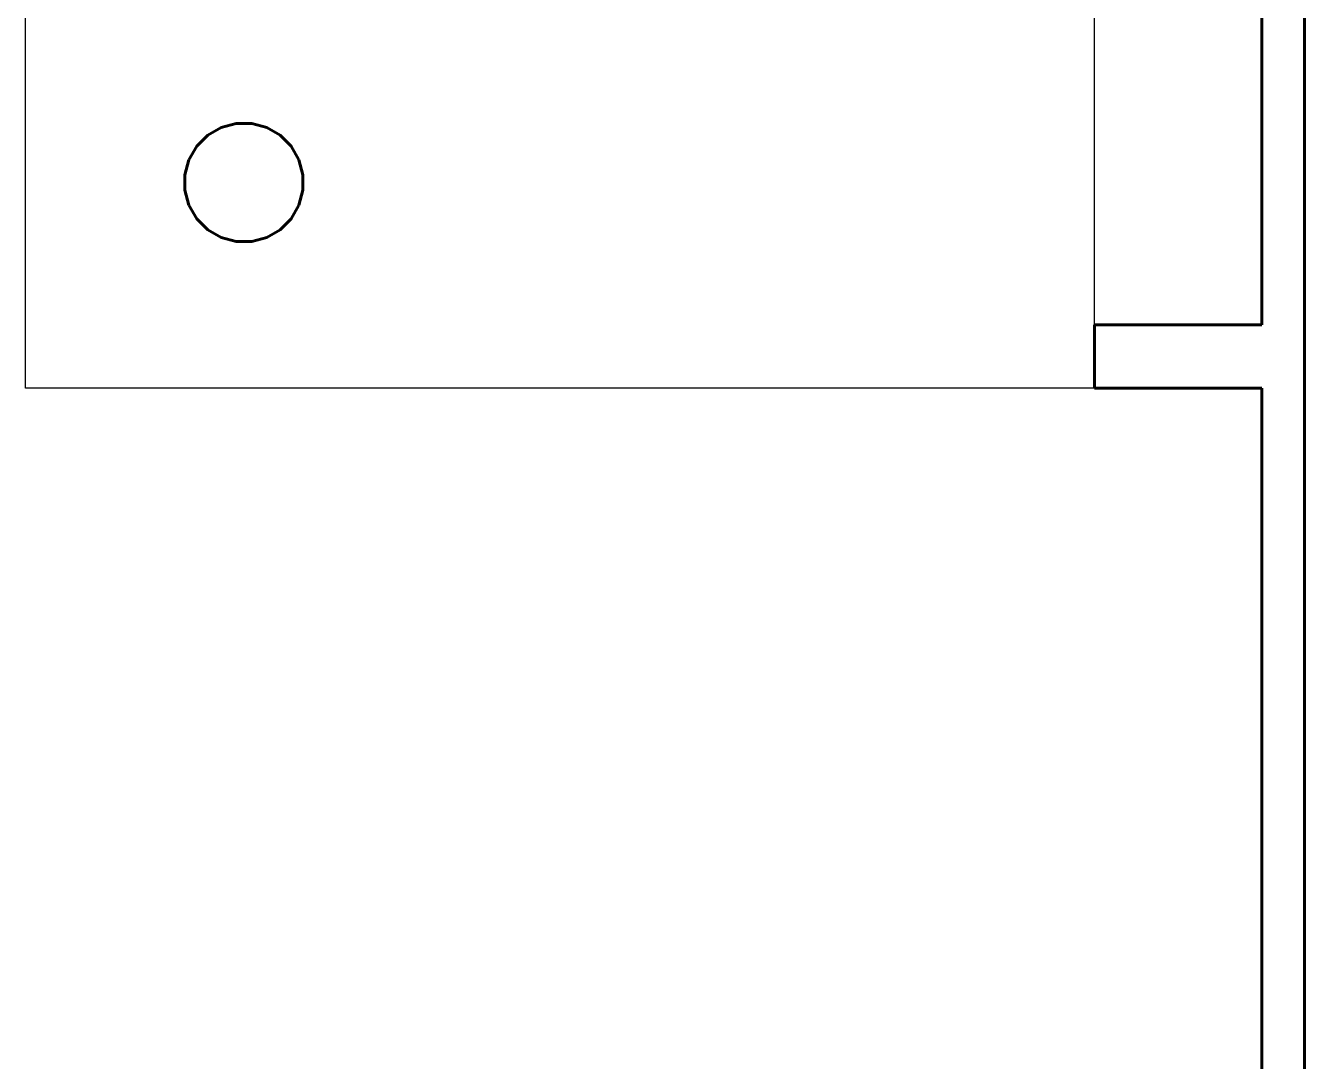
# Model space of a CAD drawing. Header units: metres. Extents: x 244.4 to 340.3, y -4.1 to 64.3.
# Drawn here: x 260.741 to 265.251, y 55.854 to 59.508 of the extents above; entities that cross this region are included whole.
import ezdxf

# ---------------------------------------------------------------- set-up
doc = ezdxf.new("R2010")
doc.units = ezdxf.units.M
doc.layers.add('A-WALL', color=6, linetype='Continuous', lineweight=60)
doc.layers.add('Edges', color=7, linetype='Continuous')

msp = doc.modelspace()

# ---------------------------------------------------------------- linework, layer by layer
at = {"layer": 'A-WALL'}
for p, q in [((265.2509, 64.279), (265.2509, 31.3523)), ((265.1009, 58.4521), (265.1009, 62.679)), ((261.4308, 59.1482), (261.3834, 59.1208)), ((261.4838, 59.1624), (261.4308, 59.1482)), ((261.5386, 59.1624), (261.4838, 59.1624)), ((261.5916, 59.1482), (261.5386, 59.1624)), ((261.639, 59.1208), (261.5916, 59.1482)), ((261.3446, 59.082), (261.3172, 59.0345)), ((261.3834, 59.1208), (261.3446, 59.082)), ((261.6778, 59.082), (261.639, 59.1208)), ((261.7052, 59.0345), (261.6778, 59.082)), ((261.3172, 59.0345), (261.303, 58.9816)), ((261.7194, 58.9816), (261.7052, 59.0345)), ((261.303, 58.9816), (261.303, 58.9268)), ((261.7194, 58.9268), (261.7194, 58.9816)), ((261.303, 58.9268), (261.3172, 58.8738)), ((261.7052, 58.8738), (261.7194, 58.9268)), ((261.3172, 58.8738), (261.3446, 58.8263)), ((261.6778, 58.8263), (261.7052, 58.8738)), ((261.3446, 58.8263), (261.3834, 58.7876)), ((261.639, 58.7876), (261.6778, 58.8263)), ((261.3834, 58.7876), (261.4308, 58.7602)), ((261.5916, 58.7602), (261.639, 58.7876)), ((261.4308, 58.7602), (261.4838, 58.746)), ((261.4838, 58.746), (261.5386, 58.746)), ((261.5386, 58.746), (261.5916, 58.7602)), ((264.5109, 58.2291), (264.5109, 58.4521)), ((265.1009, 58.4521), (264.5109, 58.4521)), ((265.1009, 58.2291), (264.5109, 58.2291)), ((265.1009, 44.1495), (265.1009, 58.2291))]:
    msp.add_line(p, q, dxfattribs=at)
at = {"layer": 'Edges'}
for p, q in [((260.7413, 58.2291), (260.7413, 64.129)), ((264.5109, 58.4521), (264.5109, 61.9121)), ((264.5109, 58.2291), (260.7413, 58.2291))]:
    msp.add_line(p, q, dxfattribs=at)

doc.saveas('drawing.dxf')
